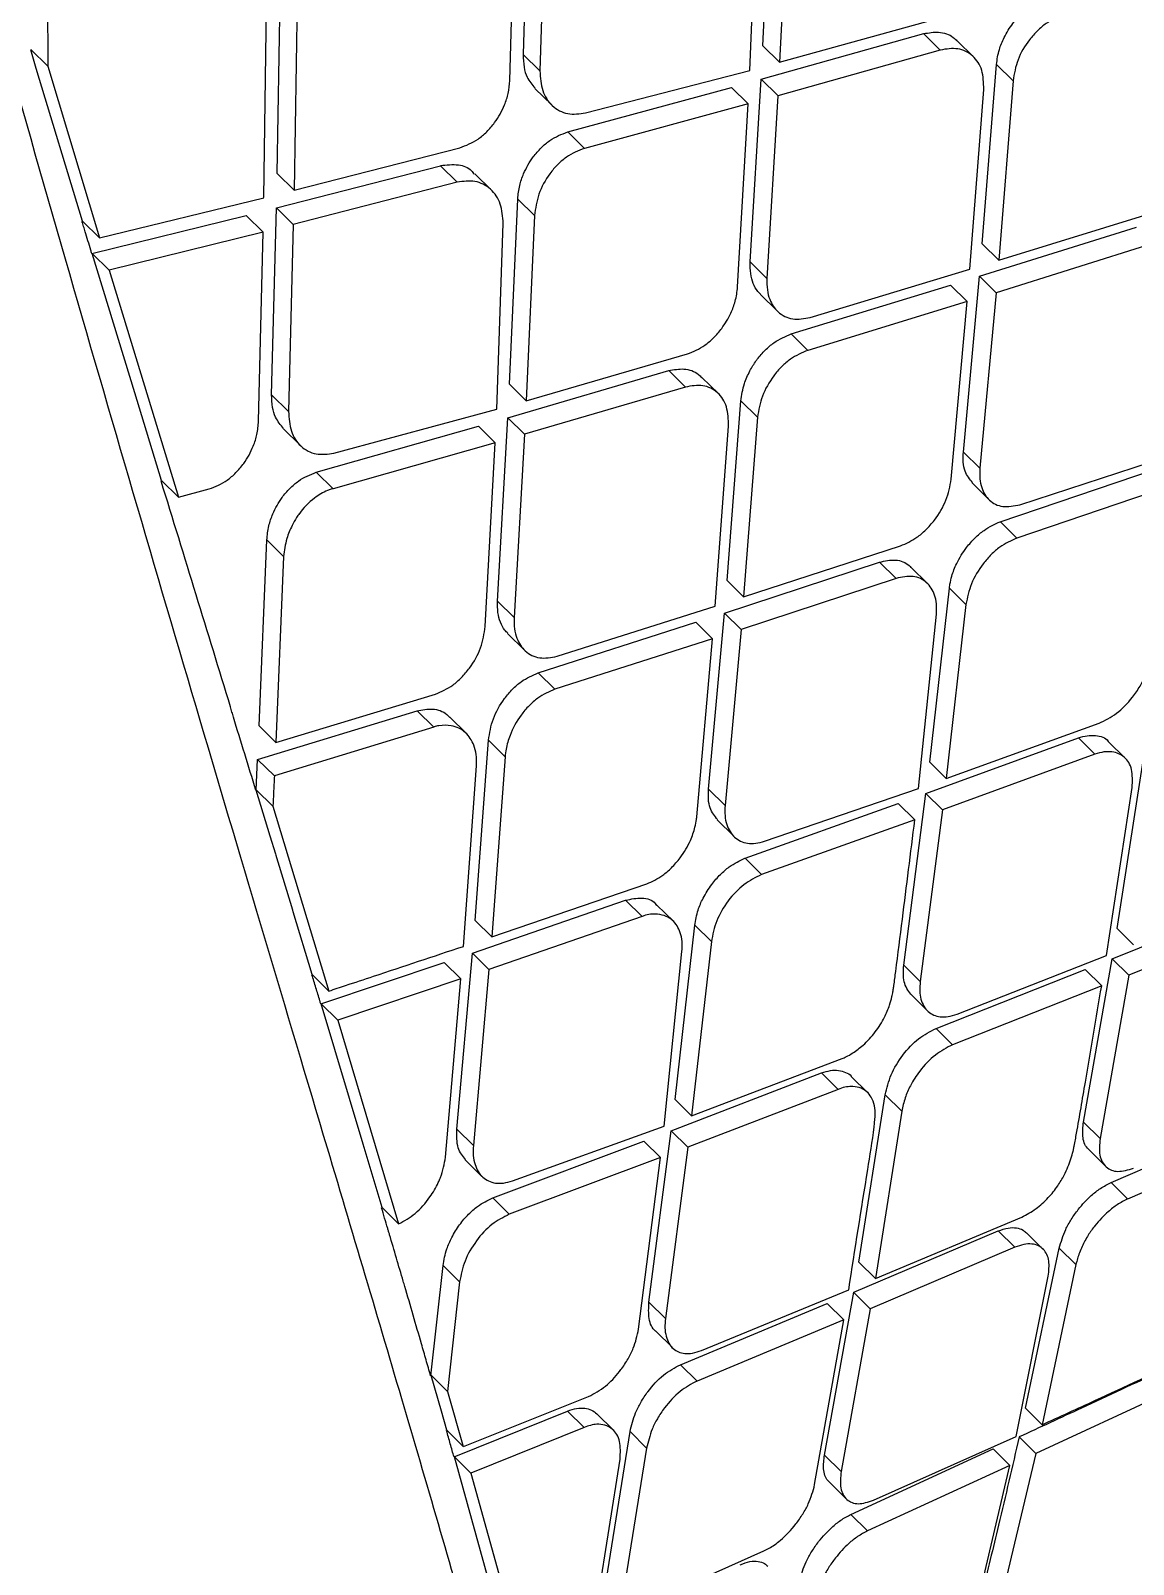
# Model space of a CAD drawing. Extents: x 525 to 613, y 487 to 635.
# Drawn here: x 533.946 to 534.886, y 577.052 to 578.359 of the extents above; entities that cross this region are included whole.
import ezdxf

# ---------------------------------------------------------------- set-up
doc = ezdxf.new("R2010")
doc.units = 0
doc.header["$MEASUREMENT"] = 0
doc.layers.add('1', color=4, linetype='Continuous')
doc.layers.add('STD TEST', color=3, linetype='Continuous')

# ---------------------------------------------------------------- blocks, each defined once
blk = doc.blocks.new('2023 VANGUARD')
at = {"layer": '1', "color": 3, "linetype": 'Continuous', "lineweight": 25}
for p, q in [((-34.3897, -14.3454), (-34.382, -14.1881)), ((-34.5891, -14.1942), (-34.5939, -14.3527)), ((-34.6053, -14.375), (-34.6007, -14.2147)), ((-34.5748, -14.2084), (-34.5796, -14.3668)), ((-34.4007, -14.3664), (-34.3947, -14.2087)), ((-34.3678, -14.2022), (-34.3755, -14.3594)), ((-34.8035, -14.4541), (-34.8008, -14.2919)), ((-34.7864, -14.3062), (-34.7891, -14.4683)), ((-34.9991, -14.3066), (-34.9989, -14.3628)), ((-34.8148, -14.4747), (-34.8125, -14.3123)), ((-34.3755, -14.3594), (-34.2368, -14.3209)), ((-34.3912, -14.3738), (-34.2527, -14.335)), ((-34.2528, -14.335), (-34.2386, -14.349)), ((-34.2102, -14.3549), (-34.2242, -14.341)), ((-34.9989, -14.3628), (-35.0134, -14.3485)), ((-35.0086, -14.3647), (-35.0134, -14.3488)), ((-34.5796, -14.3668), (-34.5939, -14.3527)), ((-34.3755, -14.3594), (-34.3897, -14.3454)), ((-34.2386, -14.349), (-34.377, -14.3879)), ((-34.9693, -14.4947), (-35.0086, -14.3648)), ((-34.9989, -14.3628), (-34.9548, -14.509)), ((-34.5407, -14.4026), (-34.4007, -14.3664)), ((-34.2028, -14.5141), (-34.1907, -14.3612)), ((-34.1766, -14.3752), (-34.1907, -14.3613)), ((-34.5839, -14.3816), (-34.5696, -14.3957)), ((-34.5558, -14.4187), (-34.4164, -14.3808)), ((-34.4022, -14.3948), (-34.4164, -14.3808)), ((-34.4004, -14.5295), (-34.3912, -14.3738)), ((-34.377, -14.3878), (-34.3912, -14.3738)), ((-34.2133, -14.5356), (-34.2015, -14.3825)), ((-34.1766, -14.3752), (-34.1887, -14.528)), ((-34.4022, -14.3948), (-34.5416, -14.4328)), ((-34.4112, -14.5508), (-34.4022, -14.3948)), ((-34.377, -14.3879), (-34.3863, -14.5435)), ((-34.5416, -14.4328), (-34.5558, -14.4187)), ((-34.7891, -14.4683), (-34.6479, -14.4322)), ((-34.8041, -14.4834), (-34.6644, -14.4475)), ((-34.6501, -14.4616), (-34.6644, -14.4475)), ((-34.7891, -14.4683), (-34.8035, -14.4541)), ((-34.6501, -14.4616), (-34.7897, -14.4976)), ((-34.6208, -14.4684), (-34.635, -14.4544)), ((-34.9548, -14.509), (-34.8148, -14.4748)), ((-34.6056, -14.6337), (-34.5985, -14.4759)), ((-34.5842, -14.49), (-34.5985, -14.4759)), ((-34.8082, -14.6426), (-34.8041, -14.4834)), ((-34.8041, -14.4834), (-34.7897, -14.4976)), ((-34.1887, -14.528), (-34.0534, -14.4861)), ((-34.9693, -14.4947), (-34.9548, -14.509)), ((-34.9612, -14.5224), (-34.8298, -14.4899)), ((-34.8154, -14.5041), (-34.8298, -14.4899)), ((-34.7897, -14.4976), (-34.7938, -14.6568)), ((-34.6164, -14.6549), (-34.6109, -14.4967)), ((-34.5842, -14.49), (-34.5913, -14.6478)), ((-34.2052, -14.5417), (-34.0715, -14.4999)), ((-34.8154, -14.5041), (-34.9465, -14.5366)), ((-34.8193, -14.6651), (-34.8154, -14.5041)), ((-34.1887, -14.528), (-34.2028, -14.5141)), ((-34.0574, -14.5138), (-34.1911, -14.5557)), ((-34.9248, -14.6411), (-34.961, -14.5222)), ((-34.9609, -14.5223), (-34.9465, -14.5366)), ((-34.9465, -14.5366), (-34.8876, -14.73)), ((-34.3863, -14.5435), (-34.4004, -14.5295)), ((-34.3494, -14.5768), (-34.2133, -14.5356)), ((-34.3655, -14.5908), (-34.2298, -14.5493)), ((-34.2156, -14.5633), (-34.2298, -14.5493)), ((-34.2189, -14.6914), (-34.2052, -14.5417)), ((-34.1911, -14.5557), (-34.2052, -14.5417)), ((-34.3918, -14.5571), (-34.3775, -14.5712)), ((-34.2156, -14.5633), (-34.3514, -14.6048)), ((-34.2292, -14.7146), (-34.2156, -14.5633)), ((-34.1911, -14.5557), (-34.2048, -14.7053)), ((-34.3514, -14.6048), (-34.3655, -14.5908)), ((-34.5913, -14.6478), (-34.454, -14.6079)), ((-34.607, -14.6622), (-34.4699, -14.6221)), ((-34.4557, -14.6361), (-34.4699, -14.6221)), ((-34.4276, -14.6417), (-34.4416, -14.6278)), ((-34.9019, -14.7158), (-34.9248, -14.6411)), ((-34.7938, -14.6568), (-34.8082, -14.6426)), ((-34.5913, -14.6478), (-34.6056, -14.6337)), ((-34.4557, -14.6361), (-34.5928, -14.6763)), ((-34.7551, -14.6924), (-34.6164, -14.6549)), ((-34.4202, -14.801), (-34.4084, -14.6478)), ((-34.3943, -14.6617), (-34.4084, -14.6478)), ((-34.7981, -14.6716), (-34.7838, -14.6857)), ((-34.7701, -14.7086), (-34.632, -14.6694)), ((-34.6178, -14.6835), (-34.632, -14.6694)), ((-34.6157, -14.8184), (-34.607, -14.6622)), ((-34.5928, -14.6763), (-34.607, -14.6623)), ((-34.4304, -14.8228), (-34.4189, -14.6693)), ((-34.3943, -14.6617), (-34.4061, -14.8149)), ((-34.6178, -14.6835), (-34.7558, -14.7227)), ((-34.6262, -14.84), (-34.6178, -14.6835)), ((-34.5928, -14.6763), (-34.6015, -14.8324)), ((-34.2048, -14.7053), (-34.2189, -14.6914)), ((-34.1707, -14.7363), (-34.0379, -14.693)), ((-34.7701, -14.7086), (-34.7558, -14.7227)), ((-34.1875, -14.7508), (-34.0552, -14.7059)), ((-34.8876, -14.73), (-34.9019, -14.7158)), ((-34.8876, -14.73), (-34.8613, -14.7229)), ((-34.2115, -14.7178), (-34.1973, -14.7318)), ((-34.0411, -14.7198), (-34.1734, -14.7647)), ((-34.1734, -14.7647), (-34.1874, -14.7508)), ((-34.8188, -14.9247), (-34.8122, -14.7663)), ((-34.798, -14.7804), (-34.8122, -14.7663)), ((-34.4061, -14.8149), (-34.2724, -14.7714)), ((-34.798, -14.7804), (-34.8045, -14.9388)), ((-34.4225, -14.8286), (-34.2904, -14.7852)), ((-34.2763, -14.7991), (-34.2904, -14.7852)), ((-34.4061, -14.8149), (-34.4202, -14.801)), ((-34.2763, -14.7991), (-34.4083, -14.8426)), ((-34.2494, -14.8035), (-34.2634, -14.7897)), ((-34.2475, -14.9556), (-34.2308, -14.8074)), ((-34.2167, -14.8213), (-34.2307, -14.8074)), ((-34.6015, -14.8324), (-34.6157, -14.8184)), ((-34.565, -14.8654), (-34.4304, -14.8228)), ((-34.436, -14.9785), (-34.4225, -14.8286)), ((-34.4225, -14.8286), (-34.4083, -14.8426)), ((-34.2167, -14.8213), (-34.2335, -14.9695)), ((-34.581, -14.8795), (-34.4468, -14.8365)), ((-34.4327, -14.8505), (-34.4468, -14.8365)), ((-34.2571, -14.978), (-34.2419, -14.8295)), ((-34.6071, -14.846), (-34.5928, -14.8601)), ((-34.4327, -14.8505), (-34.5669, -14.8935)), ((-34.446, -15.0021), (-34.4327, -14.8505)), ((-34.4083, -14.8426), (-34.4219, -14.9924)), ((-34.581, -14.8795), (-34.5669, -14.8935)), ((-34.8045, -14.9388), (-34.6685, -14.8976)), ((-34.8201, -14.9533), (-34.6843, -14.9118)), ((-34.6701, -14.9258), (-34.6843, -14.9118)), ((-34.6423, -14.9312), (-34.6564, -14.9173)), ((-34.8045, -14.9388), (-34.8188, -14.9247)), ((-34.6701, -14.9258), (-34.8058, -14.9674)), ((-34.2335, -14.9695), (-34.1033, -14.9225)), ((-34.6349, -15.0905), (-34.6234, -14.937)), ((-34.6092, -14.951), (-34.6234, -14.937)), ((-34.2508, -14.9823), (-34.1209, -14.935)), ((-34.1209, -14.935), (-34.1069, -14.9489)), ((-34.0812, -14.9521), (-34.0952, -14.9383)), ((-34.8214, -14.9795), (-34.8201, -14.9533)), ((-34.8201, -14.9533), (-34.8058, -14.9674)), ((-34.6448, -15.1126), (-34.6337, -14.9587)), ((-34.6092, -14.951), (-34.6207, -15.1044)), ((-34.2475, -14.9556), (-34.2335, -14.9695)), ((-34.1069, -14.9489), (-34.2367, -14.9963)), ((-34.0879, -15.0974), (-34.0658, -14.9545)), ((-34.8071, -14.9932), (-34.8213, -14.9792)), ((-34.8093, -15.0186), (-34.8212, -14.9794)), ((-34.4219, -14.9924), (-34.436, -14.9785)), ((-34.3882, -15.023), (-34.2571, -14.978)), ((-34.2697, -15.1285), (-34.2508, -14.9823)), ((-34.2367, -14.9963), (-34.2508, -14.9824)), ((-34.0969, -15.1204), (-34.0751, -14.9771)), ((-34.8071, -14.9932), (-34.7593, -15.1506)), ((-34.4049, -15.0375), (-34.2744, -14.9909)), ((-34.2603, -15.0048), (-34.2744, -14.9909)), ((-34.2367, -14.9963), (-34.2556, -15.1424)), ((-34.4286, -15.0048), (-34.4144, -15.0188)), ((-34.2603, -15.0048), (-34.3909, -15.0514)), ((-34.8046, -15.0341), (-34.8093, -15.0186)), ((-34.7901, -15.0817), (-34.8045, -15.0343)), ((-34.3909, -15.0514), (-34.4049, -15.0375)), ((-34.6207, -15.1044), (-34.4886, -15.0593)), ((-34.6371, -15.1182), (-34.5066, -15.0732)), ((-34.4925, -15.0872), (-34.5066, -15.0732)), ((-34.0922, -15.1231), (-33.9669, -15.0729)), ((-34.7897, -15.0831), (-34.7901, -15.0817)), ((-34.7735, -15.1365), (-34.7897, -15.0831)), ((-34.4925, -15.0872), (-34.623, -15.1322)), ((-34.4659, -15.0912), (-34.4799, -15.0774)), ((-33.9528, -15.0869), (-34.0781, -15.137)), ((-34.6207, -15.1044), (-34.6349, -15.0905)), ((-34.4645, -15.2429), (-34.4477, -15.0946)), ((-34.4336, -15.1085), (-34.4477, -15.0946)), ((-34.0739, -15.1113), (-34.0879, -15.0974)), ((-34.4336, -15.1085), (-34.4504, -15.2568)), ((-34.7662, -15.1616), (-34.6611, -15.1263)), ((-34.647, -15.1403), (-34.6611, -15.1263)), ((-34.6504, -15.2682), (-34.6371, -15.1182)), ((-34.6371, -15.1182), (-34.623, -15.1322)), ((-34.4737, -15.2656), (-34.4586, -15.117)), ((-34.2556, -15.1424), (-34.2697, -15.1285)), ((-34.2243, -15.1702), (-34.0969, -15.1204)), ((-34.1166, -15.2622), (-34.0922, -15.1231)), ((-34.0781, -15.137), (-34.0922, -15.1231)), ((-34.7593, -15.1506), (-34.7735, -15.1366)), ((-34.647, -15.1403), (-34.7518, -15.1755)), ((-34.6601, -15.2921), (-34.647, -15.1403)), ((-34.623, -15.1322), (-34.6363, -15.2822)), ((-34.2422, -15.1824), (-34.1152, -15.1323)), ((-34.1011, -15.1462), (-34.1152, -15.1323)), ((-34.0781, -15.137), (-34.1025, -15.2762)), ((-34.2637, -15.1534), (-34.2496, -15.1674)), ((-34.1011, -15.1462), (-34.2281, -15.1963)), ((-34.7302, -15.281), (-34.766, -15.1614)), ((-34.7518, -15.1755), (-34.766, -15.1615)), ((-34.7518, -15.1755), (-34.7, -15.349)), ((-34.2422, -15.1824), (-34.2281, -15.1963)), ((-34.4677, -15.2696), (-34.3397, -15.2204)), ((-34.4504, -15.2568), (-34.3221, -15.208)), ((-34.3256, -15.2344), (-34.3397, -15.2204)), ((-34.3004, -15.2372), (-34.3144, -15.2233)), ((-34.4504, -15.2568), (-34.4645, -15.2429)), ((-34.3256, -15.2344), (-34.4536, -15.2836)), ((-34.308, -15.3816), (-34.2855, -15.239)), ((-34.2714, -15.2529), (-34.2855, -15.239)), ((-34.2714, -15.2529), (-34.2939, -15.3955)), ((-34.6363, -15.2822), (-34.6505, -15.2682)), ((-34.6031, -15.3123), (-34.4737, -15.2656)), ((-34.4868, -15.4156), (-34.4677, -15.2696)), ((-34.4536, -15.2836), (-34.4677, -15.2696)), ((-34.1025, -15.2762), (-34.1166, -15.2622)), ((-34.0931, -15.3138), (-33.9695, -15.2603)), ((-34.7141, -15.335), (-34.7302, -15.281)), ((-34.6198, -15.3268), (-34.4911, -15.2785)), ((-34.4769, -15.2924), (-34.491, -15.2785)), ((-34.4536, -15.2836), (-34.4727, -15.4295)), ((-34.1121, -15.2857), (-34.0978, -15.2998)), ((-33.9553, -15.2743), (-34.079, -15.3278)), ((-34.6432, -15.2944), (-34.629, -15.3085)), ((-34.4769, -15.2924), (-34.6057, -15.3408)), ((-34.4956, -15.4387), (-34.4769, -15.2924)), ((-34.079, -15.3277), (-34.0931, -15.3138)), ((-34.7141, -15.335), (-34.7, -15.349)), ((-34.6057, -15.3408), (-34.6198, -15.3268)), ((-34.2939, -15.3955), (-34.1692, -15.3431)), ((-34.3123, -15.4072), (-34.1892, -15.355)), ((-34.175, -15.3689), (-34.1892, -15.355)), ((-34.1511, -15.3704), (-34.1651, -15.3566)), ((-34.175, -15.3689), (-34.2982, -15.4212)), ((-34.1659, -15.506), (-34.1372, -15.3696)), ((-34.1231, -15.3836), (-34.1372, -15.3696)), ((-34.6725, -15.4783), (-34.6621, -15.3844)), ((-34.648, -15.3984), (-34.6621, -15.3844)), ((-34.2939, -15.3955), (-34.308, -15.3816)), ((-34.1231, -15.3836), (-34.1517, -15.52)), ((-34.648, -15.3984), (-34.6583, -15.4918)), ((-34.1738, -15.5302), (-34.1466, -15.3934)), ((-34.4727, -15.4295), (-34.4868, -15.4156)), ((-34.4419, -15.4568), (-34.3166, -15.405)), ((-34.3372, -15.5459), (-34.3123, -15.4072)), ((-34.3123, -15.4073), (-34.2982, -15.4212)), ((-34.4599, -15.4689), (-34.335, -15.4168)), ((-34.3208, -15.4307), (-34.3349, -15.4168)), ((-34.2982, -15.4212), (-34.3231, -15.5599)), ((-34.481, -15.4404), (-34.4668, -15.4544)), ((-34.3208, -15.4307), (-34.4458, -15.4828)), ((-34.3456, -15.5711), (-34.3208, -15.4307)), ((-34.4458, -15.4828), (-34.4599, -15.4689)), ((-34.6583, -15.4918), (-34.6724, -15.4779)), ((-34.6636, -15.5086), (-34.6723, -15.4782)), ((-34.6583, -15.4918), (-34.6449, -15.5387)), ((-34.0363, -15.4884), (-34.1572, -15.5446)), ((-34.6448, -15.5387), (-34.5382, -15.496)), ((-34.1517, -15.52), (-34.1659, -15.506)), ((-34.659, -15.5248), (-34.6636, -15.5086)), ((-34.6527, -15.5475), (-34.556, -15.5084)), ((-34.556, -15.5084), (-34.5419, -15.5223)), ((-34.517, -15.5247), (-34.5311, -15.5108)), ((-34.659, -15.5248), (-34.6449, -15.5387)), ((-34.5419, -15.5223), (-34.6384, -15.5614)), ((-34.5256, -15.6681), (-34.5028, -15.5259)), ((-34.4887, -15.5399), (-34.5028, -15.5259)), ((-34.2955, -15.5844), (-34.1738, -15.5302)), ((-34.1572, -15.5446), (-34.1714, -15.5305)), ((-34.4887, -15.5399), (-34.5115, -15.6821)), ((-34.3231, -15.5599), (-34.3372, -15.5459)), ((-34.3147, -15.5965), (-34.1934, -15.5407)), ((-34.1792, -15.5547), (-34.1934, -15.5407)), ((-34.1572, -15.5446), (-34.189, -15.678)), ((-34.6089, -15.7047), (-34.6525, -15.5474)), ((-34.6384, -15.5614), (-34.6525, -15.5475)), ((-34.5338, -15.692), (-34.5113, -15.5494)), ((-34.1792, -15.5547), (-34.3005, -15.6105)), ((-34.2106, -15.6885), (-34.1792, -15.5547)), ((-34.6384, -15.5614), (-34.5948, -15.7187)), ((-34.333, -15.569), (-34.3187, -15.5832)), ((-34.3005, -15.6105), (-34.3147, -15.5965)), ((-34.5115, -15.6821), (-34.3889, -15.6276))]:
    blk.add_line(p, q, dxfattribs=at)
for points, knots in [([(-26.2566, -9.0066), (-26.2864, -9.0326), (-26.3462, -9.0848), (-26.4359, -9.1634), (-26.5259, -9.2425), (-26.6162, -9.322), (-26.7068, -9.4021), (-26.7976, -9.4826), (-26.9625, -9.6292), (-27.2007, -9.8424), (-27.5634, -10.1702), (-27.9771, -10.5489), (-28.6449, -11.1694), (-29.5104, -11.9931), (-30.387, -12.8555), (-31.0802, -13.5544), (-31.5958, -14.0829), (-32.1064, -14.615), (-32.5004, -15.0325), (-32.7801, -15.3322), (-32.9483, -15.5135), (-33.1156, -15.6948), (-33.282, -15.8763), (-33.4475, -16.0578), (-33.6121, -16.2395), (-33.7759, -16.4212), (-33.9388, -16.6031), (-34.1008, -16.785), (-34.2619, -16.967), (-34.4222, -17.1491), (-34.5284, -17.2708), (-34.5815, -17.3315)], [0, 0, 0, 0, 0.010126, 0.020295, 0.030505, 0.040758, 0.051054, 0.061392, 0.071773, 0.107388, 0.142994, 0.196448, 0.250296, 0.375054, 0.500194, 0.562652, 0.625129, 0.687783, 0.750122, 0.771141, 0.792123, 0.813067, 0.833974, 0.854846, 0.875682, 0.896484, 0.917252, 0.937986, 0.958689, 0.97936, 1, 1, 1, 1]), ([(-34.2953, -16.3564), (-34.1482, -16.2012), (-33.8522, -15.8888), (-33.42, -15.4314), (-33.0101, -14.9978), (-32.6366, -14.6027), (-32.2647, -14.2094), (-31.8859, -13.8093), (-31.4915, -13.3934), (-31.1636, -13.0484), (-30.8998, -12.7711), (-30.6977, -12.5589), (-30.4946, -12.3458), (-30.2801, -12.1209), (-30.0435, -11.873), (-29.7782, -11.5954), (-29.4728, -11.2761), (-29.1252, -10.9132), (-28.7335, -10.5043), (-28.3069, -10.0592), (-27.8593, -9.5924), (-27.5544, -9.2736), (-27.4031, -9.1154)], [0, 0, 0, 0, 0.064164, 0.129134, 0.188798, 0.243179, 0.292266, 0.351199, 0.408496, 0.464259, 0.494029, 0.523343, 0.552199, 0.582361, 0.616634, 0.655054, 0.697624, 0.749251, 0.805912, 0.867594, 0.93432, 1, 1, 1, 1]), ([(-30.8971, -12.6971), (-31.3091, -13.1322), (-31.9424, -13.8012), (-33.0721, -15.0172), (-33.7928, -15.7949), (-34.2948, -16.3366)], [0, 0, 0, 0, 0.360925, 0.55487, 1, 1, 1, 1]), ([(-34.7055, -16.5768), (-34.7067, -16.5724), (-34.7136, -16.5478), (-34.7272, -16.499), (-34.7494, -16.4356), (-34.7741, -16.3698), (-34.7983, -16.3026), (-34.8285, -16.2211), (-34.8681, -16.1232), (-34.9195, -16.0075), (-34.9784, -15.8681), (-35.0436, -15.7193), (-35.1175, -15.554), (-35.1994, -15.3728), (-35.2891, -15.1764), (-35.3828, -14.9717), (-35.4776, -14.7616), (-35.5752, -14.5428), (-35.6643, -14.3414), (-35.7416, -14.1642), (-35.8089, -14.0078), (-35.8797, -13.841), (-35.9497, -13.675), (-36.0108, -13.5285), (-36.0456, -13.4413), (-36.0606, -13.4036)], [0, 0, 0, 0, 0.009738, 0.054602, 0.100033, 0.132056, 0.170263, 0.205637, 0.248795, 0.300159, 0.346151, 0.397485, 0.446642, 0.498592, 0.555879, 0.611205, 0.664279, 0.721091, 0.779345, 0.816197, 0.852883, 0.894557, 0.93795, 0.973138, 1, 1, 1, 1]), ([(-36.0469, -13.3967), (-35.9903, -13.5351), (-35.877, -13.8122), (-35.7036, -14.2184), (-35.5285, -14.6144), (-35.3563, -14.9974), (-35.2098, -15.3151), (-35.0941, -15.5721), (-35.004, -15.7723), (-34.9265, -15.9585), (-34.8501, -16.1359), (-34.7903, -16.3078), (-34.7382, -16.4576), (-34.7163, -16.5368), (-34.7053, -16.5765)], [0, 0, 0, 0, 0.099304, 0.198802, 0.298385, 0.398317, 0.498406, 0.560917, 0.623789, 0.687365, 0.750255, 0.83339, 0.916532, 1, 1, 1, 1]), ([(-34.8375, -16.7507), (-34.846, -16.7241), (-34.8632, -16.6709), (-34.8984, -16.5706), (-34.947, -16.4518), (-35.0111, -16.3094), (-35.0933, -16.1421), (-35.1945, -15.9519), (-35.3102, -15.7414), (-35.4515, -15.4908), (-35.6176, -15.1991), (-35.8053, -14.8674), (-35.9961, -14.5247), (-36.1873, -14.1729), (-36.3771, -13.8145), (-36.5004, -13.5706), (-36.5621, -13.4488)], [0, 0, 0, 0, 0.062319, 0.124752, 0.187451, 0.250906, 0.314486, 0.37751, 0.44061, 0.503895, 0.587131, 0.669779, 0.75236, 0.835034, 0.917583, 1, 1, 1, 1]), ([(-34.8997, -16.8066), (-34.91, -16.7817), (-34.9308, -16.7319), (-34.9737, -16.6377), (-35.027, -16.524), (-35.0943, -16.3865), (-35.1762, -16.2228), (-35.2757, -16.0342), (-35.3878, -15.8229), (-35.5239, -15.5685), (-35.6831, -15.2695), (-35.8626, -14.9278), (-36.045, -14.5738), (-36.2284, -14.2102), (-36.4113, -13.84), (-36.5319, -13.5889), (-36.5921, -13.4634)], [0, 0, 0, 0, 0.06234, 0.124818, 0.187363, 0.250453, 0.313852, 0.376637, 0.439459, 0.502671, 0.586016, 0.668823, 0.751617, 0.834542, 0.917364, 1, 1, 1, 1]), ([(-34.4795, -16.3475), (-34.4862, -16.3085), (-34.4996, -16.2302), (-34.5344, -16.0808), (-34.5788, -15.9112), (-34.6322, -15.7208), (-34.6927, -15.5128), (-34.7711, -15.2489), (-34.8688, -14.9224), (-34.9839, -14.5286), (-35.1017, -14.1137), (-35.1772, -13.8234), (-35.215, -13.6781)], [0, 0, 0, 0, 0.080977, 0.162706, 0.245456, 0.32577, 0.407713, 0.491267, 0.616464, 0.743326, 0.871464, 1, 1, 1, 1]), ([(-34.1907, -14.3612), (-34.1901, -14.357), (-34.189, -14.3494), (-34.1841, -14.3374), (-34.1777, -14.327), (-34.17, -14.3184), (-34.1602, -14.3101), (-34.1524, -14.3069), (-34.1473, -14.3048)], [0, 0, 0, 0, 0.177496, 0.320282, 0.500926, 0.633442, 0.760916, 1, 1, 1, 1]), ([(-34.1331, -14.3188), (-34.1383, -14.3209), (-34.1462, -14.3241), (-34.156, -14.3324), (-34.1648, -14.3423), (-34.1735, -14.3572), (-34.1756, -14.3692), (-34.1766, -14.3752)], [0, 0, 0, 0, 0.240696, 0.368346, 0.500613, 0.7499, 1, 1, 1, 1]), ([(-34.2528, -14.335), (-34.2484, -14.3343), (-34.2392, -14.3327), (-34.2295, -14.336), (-34.2254, -14.3401), (-34.2244, -14.3412)], [0, 0, 0, 0, 0.395622, 0.847849, 1, 1, 1, 1]), ([(-34.5939, -14.3527), (-34.5938, -14.3564), (-34.5936, -14.3633), (-34.5905, -14.3735), (-34.5863, -14.3785), (-34.5838, -14.3815)], [0, 0, 0, 0, 0.324364, 0.603896, 1, 1, 1, 1]), ([(-34.2015, -14.3825), (-34.2017, -14.3768), (-34.202, -14.3655), (-34.2089, -14.3551), (-34.2166, -14.3499), (-34.2256, -14.3469), (-34.2335, -14.3481), (-34.2386, -14.349)], [0, 0, 0, 0, 0.249656, 0.499345, 0.62958, 0.756549, 1, 1, 1, 1]), ([(-34.5796, -14.3668), (-34.5792, -14.3726), (-34.5785, -14.3843), (-34.5711, -14.3952), (-34.5631, -14.4009), (-34.5539, -14.4043), (-34.5459, -14.4033), (-34.5407, -14.4026)], [0, 0, 0, 0, 0.249598, 0.499426, 0.630829, 0.758126, 1, 1, 1, 1]), ([(-34.6479, -14.4322), (-34.6426, -14.4302), (-34.6345, -14.4271), (-34.6247, -14.4187), (-34.6165, -14.4092), (-34.6102, -14.3979), (-34.6062, -14.3855), (-34.6056, -14.3786), (-34.6052, -14.375)], [0, 0, 0, 0, 0.241793, 0.368911, 0.499839, 0.717161, 0.850479, 1, 1, 1, 1]), ([(-34.5985, -14.4759), (-34.5981, -14.472), (-34.5974, -14.4649), (-34.5931, -14.4525), (-34.5869, -14.4414), (-34.5788, -14.4322), (-34.5691, -14.4238), (-34.5611, -14.4207), (-34.5558, -14.4187)], [0, 0, 0, 0, 0.157993, 0.294592, 0.502882, 0.632667, 0.758855, 1, 1, 1, 1]), ([(-34.5416, -14.4328), (-34.5469, -14.4348), (-34.5549, -14.438), (-34.5647, -14.4464), (-34.5733, -14.4565), (-34.5817, -14.4716), (-34.5834, -14.4838), (-34.5842, -14.49)], [0, 0, 0, 0, 0.243078, 0.370062, 0.500522, 0.749804, 1, 1, 1, 1]), ([(-34.6644, -14.4474), (-34.6592, -14.4468), (-34.6495, -14.4456), (-34.6395, -14.4494), (-34.6363, -14.4538), (-34.6355, -14.4548)], [0, 0, 0, 0, 0.474392, 0.877529, 1, 1, 1, 1]), ([(-34.6109, -14.4967), (-34.6113, -14.491), (-34.6121, -14.4794), (-34.6196, -14.4686), (-34.6277, -14.4631), (-34.637, -14.4597), (-34.6449, -14.4609), (-34.6501, -14.4616)], [0, 0, 0, 0, 0.249589, 0.499424, 0.631704, 0.7593, 1, 1, 1, 1]), ([(-34.967, -14.5037), (-34.9674, -14.5022), (-34.9683, -14.4993), (-34.9692, -14.4964), (-34.9697, -14.4949)], [0, 0, 0, 0, 0.499997, 1, 1, 1, 1]), ([(-34.9622, -14.5195), (-34.963, -14.5169), (-34.9646, -14.5116), (-34.9662, -14.5063), (-34.967, -14.5037)], [0, 0, 0, 0, 0.499995, 1, 1, 1, 1]), ([(-34.9613, -14.5224), (-34.9615, -14.5219), (-34.9618, -14.521), (-34.962, -14.52), (-34.9622, -14.5195)], [0, 0, 0, 0, 0.499999, 1, 1, 1, 1]), ([(-34.3916, -14.5569), (-34.3924, -14.5562), (-34.3951, -14.5538), (-34.3981, -14.5479), (-34.4005, -14.5395), (-34.4005, -14.5329), (-34.4004, -14.5295)], [0, 0, 0, 0, 0.128741, 0.406454, 0.696835, 1, 1, 1, 1]), ([(-34.454, -14.6079), (-34.4489, -14.6058), (-34.4411, -14.6026), (-34.4314, -14.5941), (-34.4236, -14.5852), (-34.4173, -14.5744), (-34.4126, -14.5623), (-34.4117, -14.5549), (-34.4112, -14.5508)], [0, 0, 0, 0, 0.237467, 0.365724, 0.49983, 0.691263, 0.831063, 1, 1, 1, 1]), ([(-34.3863, -14.5435), (-34.3863, -14.5469), (-34.3863, -14.5532), (-34.3836, -14.5634), (-34.3784, -14.5712), (-34.3712, -14.5761), (-34.3623, -14.5791), (-34.3545, -14.5777), (-34.3494, -14.5768)], [0, 0, 0, 0, 0.144943, 0.276738, 0.50013, 0.627808, 0.753783, 1, 1, 1, 1]), ([(-34.4084, -14.6478), (-34.4077, -14.6429), (-34.4064, -14.6344), (-34.4012, -14.6227), (-34.3971, -14.6159), (-34.3927, -14.61), (-34.3879, -14.6045), (-34.3782, -14.5961), (-34.3705, -14.5929), (-34.3655, -14.5908)], [0, 0, 0, 0, 0.2034016, 0.3552071, 0.4855546, 0.5030345, 0.6363921, 0.7637919, 1, 1, 1, 1]), ([(-34.3514, -14.6048), (-34.3564, -14.6069), (-34.3642, -14.6102), (-34.3739, -14.6186), (-34.3826, -14.6287), (-34.3912, -14.6437), (-34.3933, -14.6557), (-34.3943, -14.6617)], [0, 0, 0, 0, 0.238721, 0.36685, 0.500578, 0.749925, 1, 1, 1, 1]), ([(-34.4699, -14.6221), (-34.4655, -14.6213), (-34.4562, -14.6196), (-34.4466, -14.623), (-34.4427, -14.6271), (-34.4418, -14.628)], [0, 0, 0, 0, 0.408651, 0.865175, 1, 1, 1, 1]), ([(-34.798, -14.6714), (-34.8005, -14.6684), (-34.8047, -14.6634), (-34.8078, -14.6531), (-34.808, -14.6463), (-34.8082, -14.6426)], [0, 0, 0, 0, 0.4021653, 0.680796, 1, 1, 1, 1]), ([(-34.4189, -14.6693), (-34.4191, -14.6636), (-34.4195, -14.6523), (-34.4263, -14.6419), (-34.4339, -14.6368), (-34.4428, -14.6338), (-34.4506, -14.6352), (-34.4557, -14.6361)], [0, 0, 0, 0, 0.249735, 0.499416, 0.628427, 0.75497, 1, 1, 1, 1]), ([(-34.7938, -14.6568), (-34.7934, -14.6626), (-34.7926, -14.6743), (-34.7853, -14.6852), (-34.7774, -14.6908), (-34.7682, -14.6942), (-34.7603, -14.6931), (-34.7551, -14.6924)], [0, 0, 0, 0, 0.249734, 0.499556, 0.630194, 0.757202, 1, 1, 1, 1]), ([(-34.8613, -14.7229), (-34.8561, -14.7208), (-34.8481, -14.7177), (-34.8384, -14.7091), (-34.8303, -14.6997), (-34.8242, -14.6883), (-34.8202, -14.6759), (-34.8196, -14.6689), (-34.8193, -14.6651)], [0, 0, 0, 0, 0.240882, 0.368218, 0.49972, 0.712565, 0.847046, 1, 1, 1, 1]), ([(-34.2111, -14.7175), (-34.2135, -14.7145), (-34.2175, -14.7099), (-34.2193, -14.7002), (-34.219, -14.6943), (-34.2189, -14.6914)], [0, 0, 0, 0, 0.451288, 0.7229, 1, 1, 1, 1]), ([(-34.8122, -14.7663), (-34.8118, -14.7623), (-34.8111, -14.7549), (-34.8068, -14.7425), (-34.8007, -14.7314), (-34.7928, -14.7223), (-34.7832, -14.7138), (-34.7753, -14.7107), (-34.7701, -14.7086)], [0, 0, 0, 0, 0.1638, 0.302437, 0.503496, 0.633989, 0.760308, 1, 1, 1, 1]), ([(-34.2048, -14.7053), (-34.205, -14.7083), (-34.2052, -14.7142), (-34.2031, -14.724), (-34.1973, -14.7334), (-34.1857, -14.7392), (-34.1758, -14.7373), (-34.1707, -14.7363)], [0, 0, 0, 0, 0.135971, 0.264876, 0.50069, 0.747833, 1, 1, 1, 1]), ([(-34.8432, -14.9086), (-34.8529, -14.8768), (-34.8724, -14.8133), (-34.8923, -14.7484), (-34.9023, -14.716)], [0, 0, 0, 0, 0.499972, 1, 1, 1, 1]), ([(-34.7558, -14.7227), (-34.756, -14.7227), (-34.7566, -14.7228), (-34.7582, -14.7232), (-34.7634, -14.7252), (-34.7732, -14.7311), (-34.7814, -14.7393), (-34.7854, -14.7449), (-34.786, -14.7458), (-34.7879, -14.7488), (-34.7915, -14.7552), (-34.7962, -14.7665), (-34.7973, -14.7753), (-34.798, -14.7804)], [0, 0, 0, 0, 0.008704, 0.023769, 0.073383, 0.250611, 0.499655, 0.504777, 0.513396, 0.541125, 0.638469, 0.79152, 1, 1, 1, 1]), ([(-34.2724, -14.7714), (-34.2677, -14.7693), (-34.2602, -14.766), (-34.2506, -14.7577), (-34.2415, -14.7475), (-34.2326, -14.7324), (-34.2304, -14.7206), (-34.2292, -14.7146)], [0, 0, 0, 0, 0.227634, 0.358664, 0.500727, 0.750212, 1, 1, 1, 1]), ([(-34.2308, -14.8074), (-34.2307, -14.807), (-34.2306, -14.8059), (-34.2301, -14.8025), (-34.2286, -14.7959), (-34.2244, -14.7851), (-34.2174, -14.7738), (-34.2092, -14.7645), (-34.1995, -14.7562), (-34.1922, -14.7529), (-34.1875, -14.7508)], [0, 0, 0, 0, 0.017178, 0.047369, 0.14671, 0.297869, 0.500602, 0.642128, 0.772677, 1, 1, 1, 1]), ([(-34.1734, -14.7647), (-34.1783, -14.7669), (-34.1858, -14.7703), (-34.1954, -14.7787), (-34.2042, -14.7888), (-34.2131, -14.8036), (-34.2155, -14.8154), (-34.2167, -14.8213)], [0, 0, 0, 0, 0.237274, 0.365804, 0.500621, 0.750216, 1, 1, 1, 1]), ([(-34.2904, -14.7852), (-34.2857, -14.7842), (-34.2762, -14.7823), (-34.2673, -14.7856), (-34.2641, -14.7893), (-34.2636, -14.7898)], [0, 0, 0, 0, 0.447343, 0.914356, 1, 1, 1, 1]), ([(-34.2419, -14.8295), (-34.2418, -14.8265), (-34.2416, -14.8207), (-34.2437, -14.811), (-34.2496, -14.8017), (-34.2613, -14.7961), (-34.2713, -14.7981), (-34.2763, -14.7991)], [0, 0, 0, 0, 0.135244, 0.263916, 0.500707, 0.749223, 1, 1, 1, 1]), ([(-34.6069, -14.8458), (-34.6078, -14.845), (-34.6105, -14.8425), (-34.6135, -14.8365), (-34.6158, -14.8282), (-34.6157, -14.8217), (-34.6157, -14.8184)], [0, 0, 0, 0, 0.142034, 0.416995, 0.702933, 1, 1, 1, 1]), ([(-34.6685, -14.8976), (-34.6635, -14.8954), (-34.6558, -14.8921), (-34.6462, -14.8836), (-34.6375, -14.8734), (-34.629, -14.8582), (-34.6271, -14.8461), (-34.6262, -14.84)], [0, 0, 0, 0, 0.236156, 0.365177, 0.500616, 0.749871, 1, 1, 1, 1]), ([(-34.6015, -14.8324), (-34.6016, -14.8357), (-34.6016, -14.842), (-34.5989, -14.8522), (-34.5938, -14.8601), (-34.5866, -14.8649), (-34.5778, -14.8678), (-34.5701, -14.8664), (-34.565, -14.8654)], [0, 0, 0, 0, 0.142257, 0.273157, 0.500157, 0.626922, 0.752581, 1, 1, 1, 1]), ([(-34.1033, -14.9225), (-34.0983, -14.92), (-34.0882, -14.9152), (-34.0762, -14.9027), (-34.0684, -14.8912), (-34.0625, -14.8796), (-34.0608, -14.8714), (-34.0597, -14.8662)], [0, 0, 0, 0, 0.249635, 0.499222, 0.644571, 0.776627, 1, 1, 1, 1]), ([(-34.6234, -14.937), (-34.6225, -14.9309), (-34.6205, -14.9187), (-34.6119, -14.9036), (-34.6032, -14.8934), (-34.5936, -14.8849), (-34.586, -14.8816), (-34.581, -14.8795)], [0, 0, 0, 0, 0.250691, 0.500652, 0.636001, 0.764461, 1, 1, 1, 1]), ([(-34.5669, -14.8935), (-34.5718, -14.8956), (-34.5795, -14.899), (-34.5891, -14.9075), (-34.5978, -14.9177), (-34.6048, -14.9306), (-34.6084, -14.9429), (-34.609, -14.9488), (-34.6093, -14.951)], [0, 0, 0, 0, 0.236513, 0.364992, 0.500041, 0.749166, 0.908756, 1, 1, 1, 1]), ([(-34.8406, -14.9172), (-34.8411, -14.9158), (-34.8419, -14.9129), (-34.8428, -14.9101), (-34.8432, -14.9086)], [0, 0, 0, 0, 0.5, 1, 1, 1, 1]), ([(-34.8216, -14.9796), (-34.8247, -14.9692), (-34.8311, -14.9485), (-34.8375, -14.9277), (-34.8407, -14.9173)], [0, 0, 0, 0, 0.500007, 1, 1, 1, 1]), ([(-34.6843, -14.9118), (-34.6799, -14.911), (-34.6705, -14.9092), (-34.6611, -14.9126), (-34.6573, -14.9166), (-34.6565, -14.9175)], [0, 0, 0, 0, 0.419387, 0.879432, 1, 1, 1, 1]), ([(-34.6337, -14.9587), (-34.6336, -14.9555), (-34.6335, -14.9492), (-34.6362, -14.9391), (-34.6426, -14.9293), (-34.6535, -14.924), (-34.6632, -14.9241), (-34.6687, -14.9251), (-34.67, -14.9258), (-34.6701, -14.9258)], [0, 0, 0, 0, 0.142305, 0.273227, 0.500164, 0.749483, 0.926421, 0.991225, 1, 1, 1, 1]), ([(-34.1209, -14.935), (-34.1184, -14.9342), (-34.1133, -14.9327), (-34.1043, -14.9329), (-34.0974, -14.9344), (-34.0954, -14.9382), (-34.0953, -14.9383)], [0, 0, 0, 0, 0.251126, 0.499069, 0.983395, 1, 1, 1, 1]), ([(-34.0751, -14.9771), (-34.0749, -14.9718), (-34.0744, -14.9612), (-34.0811, -14.9505), (-34.0902, -14.9466), (-34.0992, -14.9466), (-34.1043, -14.9481), (-34.1069, -14.9489)], [0, 0, 0, 0, 0.25263, 0.499394, 0.738901, 0.866864, 1, 1, 1, 1]), ([(-34.8058, -14.9674), (-34.8061, -14.9722), (-34.8065, -14.9808), (-34.8069, -14.9894), (-34.8071, -14.9932)], [0, 0, 0, 0, 0.559998, 1, 1, 1, 1]), ([(-34.4283, -15.0046), (-34.4308, -15.0016), (-34.4346, -14.9968), (-34.4364, -14.9872), (-34.4361, -14.9814), (-34.436, -14.9785)], [0, 0, 0, 0, 0.461245, 0.728685, 1, 1, 1, 1]), ([(-34.4219, -14.9924), (-34.422, -14.9954), (-34.4223, -15.0013), (-34.4202, -15.0111), (-34.4145, -15.0205), (-34.405, -15.0249), (-34.3958, -15.0251), (-34.3908, -15.0237), (-34.3882, -15.023)], [0, 0, 0, 0, 0.134087, 0.262243, 0.500012, 0.745247, 0.871525, 1, 1, 1, 1]), ([(-34.4886, -15.0593), (-34.484, -15.0572), (-34.4767, -15.0539), (-34.4672, -15.0455), (-34.4587, -15.0358), (-34.4516, -15.0238), (-34.4477, -15.0125), (-34.4464, -15.006), (-34.4461, -15.0031), (-34.446, -15.0024), (-34.446, -15.0022), (-34.446, -15.0021), (-34.446, -15.0021), (-34.446, -15.0021)], [0, 0, 0, 0, 0.22443, 0.355991, 0.499956, 0.716941, 0.872822, 0.967245, 0.99134, 0.997599, 0.999282, 0.999911, 1, 1, 1, 1]), ([(-34.2789, -15.1512), (-34.2788, -15.1506), (-34.2785, -15.1489), (-34.2777, -15.1431), (-34.2751, -15.1231), (-34.2691, -15.0761), (-34.2638, -15.033), (-34.2603, -15.0048)], [0, 0, 0, 0, 0.012803, 0.037084, 0.120103, 0.423995, 1, 1, 1, 1]), ([(-34.4477, -15.0946), (-34.447, -15.0903), (-34.4457, -15.0826), (-34.4405, -15.0707), (-34.434, -15.0602), (-34.4262, -15.0513), (-34.4167, -15.043), (-34.4095, -15.0396), (-34.405, -15.0375)], [0, 0, 0, 0, 0.184004, 0.325788, 0.500494, 0.645803, 0.777626, 1, 1, 1, 1]), ([(-34.3909, -15.0514), (-34.396, -15.0539), (-34.4061, -15.0588), (-34.4198, -15.0733), (-34.4301, -15.0908), (-34.4325, -15.1026), (-34.4336, -15.1085)], [0, 0, 0, 0, 0.250063, 0.499974, 0.749964, 1, 1, 1, 1]), ([(-34.5066, -15.0732), (-34.5019, -15.0722), (-34.4925, -15.0703), (-34.4832, -15.0729), (-34.4806, -15.0771), (-34.4803, -15.0777)], [0, 0, 0, 0, 0.457969, 0.928607, 1, 1, 1, 1]), ([(-34.4586, -15.117), (-34.4584, -15.1141), (-34.4582, -15.1083), (-34.4603, -15.0987), (-34.4649, -15.0912), (-34.4722, -15.0865), (-34.4801, -15.0847), (-34.4879, -15.0852), (-34.492, -15.0869), (-34.4925, -15.0871)], [0, 0, 0, 0, 0.133242, 0.261067, 0.499663, 0.625182, 0.774525, 0.975793, 1, 1, 1, 1]), ([(-34.7593, -15.1506), (-34.7546, -15.149), (-34.7419, -15.1448), (-34.7037, -15.1322), (-34.6703, -15.121), (-34.6448, -15.1126)], [0, 0, 0, 0, 0.124188, 0.33225, 1, 1, 1, 1]), ([(-34.2637, -15.1534), (-34.266, -15.1502), (-34.2706, -15.1439), (-34.27, -15.1335), (-34.2697, -15.1285)], [0, 0, 0, 0, 0.5098097, 1, 1, 1, 1]), ([(-34.7671, -15.1589), (-34.7682, -15.1552), (-34.7705, -15.1478), (-34.7727, -15.1404), (-34.7738, -15.1367)], [0, 0, 0, 0, 0.500017, 1, 1, 1, 1]), ([(-34.3221, -15.208), (-34.321, -15.2076), (-34.318, -15.2063), (-34.3121, -15.2029), (-34.3033, -15.1963), (-34.2938, -15.1859), (-34.2862, -15.1739), (-34.2819, -15.1636), (-34.2799, -15.1562), (-34.2792, -15.1526), (-34.2789, -15.1512)], [0, 0, 0, 0, 0.052846, 0.153889, 0.30299, 0.499941, 0.688231, 0.834397, 0.938321, 1, 1, 1, 1]), ([(-34.2556, -15.1424), (-34.2559, -15.1451), (-34.2564, -15.1506), (-34.2549, -15.1601), (-34.2497, -15.169), (-34.2407, -15.1728), (-34.2319, -15.1727), (-34.2269, -15.171), (-34.2243, -15.1702)], [0, 0, 0, 0, 0.127348, 0.253245, 0.499893, 0.735335, 0.864115, 1, 1, 1, 1]), ([(-34.1254, -15.287), (-34.1254, -15.2869), (-34.1252, -15.2865), (-34.125, -15.2851), (-34.124, -15.2801), (-34.1206, -15.261), (-34.1127, -15.2155), (-34.1057, -15.1736), (-34.1011, -15.1462)], [0, 0, 0, 0, 0.003122, 0.009305, 0.030886, 0.110942, 0.418682, 1, 1, 1, 1]), ([(-34.7663, -15.1616), (-34.7665, -15.1612), (-34.7667, -15.1603), (-34.767, -15.1594), (-34.7671, -15.1589)], [0, 0, 0, 0, 0.500002, 1, 1, 1, 1]), ([(-34.2855, -15.239), (-34.2841, -15.2333), (-34.2814, -15.2219), (-34.2709, -15.2047), (-34.2573, -15.1901), (-34.2472, -15.185), (-34.2422, -15.1824)], [0, 0, 0, 0, 0.248434, 0.494733, 0.747484, 1, 1, 1, 1]), ([(-34.2281, -15.1963), (-34.233, -15.1989), (-34.2429, -15.204), (-34.2556, -15.2173), (-34.2639, -15.2302), (-34.269, -15.2421), (-34.2706, -15.2491), (-34.2714, -15.2529)], [0, 0, 0, 0, 0.249641, 0.499157, 0.68661, 0.832999, 1, 1, 1, 1]), ([(-34.3397, -15.2204), (-34.3372, -15.2196), (-34.3321, -15.218), (-34.3251, -15.2179), (-34.3193, -15.2198), (-34.3154, -15.2214), (-34.3144, -15.2233), (-34.3144, -15.2233)], [0, 0, 0, 0, 0.256329, 0.507729, 0.754315, 0.996208, 1, 1, 1, 1]), ([(-34.2945, -15.262), (-34.2943, -15.2602), (-34.2939, -15.2553), (-34.2943, -15.2481), (-34.2969, -15.2411), (-34.3009, -15.2362), (-34.3061, -15.233), (-34.3136, -15.2315), (-34.321, -15.2323), (-34.3252, -15.2342), (-34.3256, -15.2344)], [0, 0, 0, 0, 0.079322, 0.224044, 0.374642, 0.500235, 0.624133, 0.773373, 0.973603, 1, 1, 1, 1]), ([(-34.6429, -15.2942), (-34.6454, -15.2912), (-34.6507, -15.2847), (-34.6505, -15.2739), (-34.6505, -15.2682)], [0, 0, 0, 0, 0.470975, 1, 1, 1, 1]), ([(-34.3166, -15.405), (-34.3112, -15.3708), (-34.304, -15.3246), (-34.2962, -15.2774), (-34.2946, -15.2635), (-34.2945, -15.262)], [0, 0, 0, 0, 0.718028, 0.970359, 1, 1, 1, 1]), ([(-34.1119, -15.2856), (-34.1124, -15.2852), (-34.1154, -15.2827), (-34.1179, -15.2752), (-34.117, -15.2664), (-34.1166, -15.2622)], [0, 0, 0, 0, 0.089536, 0.576232, 1, 1, 1, 1]), ([(-34.6363, -15.2822), (-34.6365, -15.2851), (-34.6367, -15.2909), (-34.6347, -15.3007), (-34.629, -15.3101), (-34.6197, -15.3144), (-34.6106, -15.3145), (-34.6056, -15.3131), (-34.6031, -15.3123)], [0, 0, 0, 0, 0.132746, 0.260436, 0.499953, 0.743728, 0.870386, 1, 1, 1, 1]), ([(-34.1025, -15.2762), (-34.1029, -15.2812), (-34.1036, -15.2888), (-34.1008, -15.2963), (-34.0964, -15.302), (-34.0878, -15.3056), (-34.0787, -15.3029), (-34.0741, -15.3015)], [0, 0, 0, 0, 0.244421, 0.371163, 0.50069, 0.750161, 1, 1, 1, 1]), ([(-34.7, -15.349), (-34.6952, -15.3464), (-34.6855, -15.341), (-34.6738, -15.3277), (-34.6676, -15.317), (-34.6651, -15.3113), (-34.6645, -15.3099), (-34.6644, -15.3095), (-34.6643, -15.3094), (-34.6621, -15.3036), (-34.6611, -15.2979), (-34.6601, -15.2921)], [0, 0, 0, 0, 0.247959, 0.499587, 0.685569, 0.733125, 0.745477, 0.748796, 0.750035, 0.75021, 1, 1, 1, 1]), ([(-34.1692, -15.3431), (-34.1651, -15.341), (-34.1574, -15.337), (-34.1468, -15.3273), (-34.1387, -15.3173), (-34.1319, -15.3061), (-34.1279, -15.2954), (-34.126, -15.2891), (-34.1254, -15.287)], [0, 0, 0, 0, 0.210977, 0.397445, 0.559354, 0.696669, 0.896887, 1, 1, 1, 1]), ([(-34.1372, -15.3696), (-34.1357, -15.3643), (-34.1334, -15.3563), (-34.1271, -15.345), (-34.12, -15.3349), (-34.1114, -15.3257), (-34.1018, -15.3181), (-34.0961, -15.3153), (-34.0931, -15.3138)], [0, 0, 0, 0, 0.237403, 0.364457, 0.496856, 0.705394, 0.841997, 1, 1, 1, 1]), ([(-34.7093, -15.3529), (-34.7101, -15.3499), (-34.7119, -15.3441), (-34.7136, -15.3382), (-34.7145, -15.3352)], [0, 0, 0, 0, 0.500009, 1, 1, 1, 1]), ([(-34.6621, -15.3844), (-34.6613, -15.3797), (-34.6599, -15.3718), (-34.6546, -15.3599), (-34.6484, -15.3497), (-34.6408, -15.3408), (-34.6313, -15.3323), (-34.6242, -15.3289), (-34.6198, -15.3268)], [0, 0, 0, 0, 0.199679, 0.336029, 0.49647, 0.647733, 0.78221, 1, 1, 1, 1]), ([(-34.079, -15.3277), (-34.0819, -15.3292), (-34.0874, -15.332), (-34.0971, -15.3395), (-34.1056, -15.3485), (-34.113, -15.3589), (-34.1182, -15.3684), (-34.1214, -15.3771), (-34.1226, -15.3819), (-34.1231, -15.3836)], [0, 0, 0, 0, 0.153406, 0.288077, 0.500438, 0.626779, 0.76952, 0.921832, 1, 1, 1, 1]), ([(-34.6057, -15.3408), (-34.6107, -15.3433), (-34.6208, -15.3483), (-34.6343, -15.363), (-34.6445, -15.3806), (-34.6468, -15.3924), (-34.648, -15.3984)], [0, 0, 0, 0, 0.249895, 0.500016, 0.750066, 1, 1, 1, 1]), ([(-34.7077, -15.3582), (-34.7079, -15.3573), (-34.7085, -15.3555), (-34.709, -15.3538), (-34.7092, -15.3529)], [0, 0, 0, 0, 0.500002, 1, 1, 1, 1]), ([(-34.6961, -15.3977), (-34.698, -15.3912), (-34.7018, -15.3781), (-34.7057, -15.3648), (-34.7077, -15.3582)], [0, 0, 0, 0, 0.500011, 1, 1, 1, 1]), ([(-34.1892, -15.355), (-34.1863, -15.354), (-34.1808, -15.352), (-34.1737, -15.3521), (-34.1684, -15.3536), (-34.1661, -15.3559), (-34.1652, -15.3567)], [0, 0, 0, 0, 0.291273, 0.567229, 0.827911, 1, 1, 1, 1]), ([(-34.1466, -15.3934), (-34.1461, -15.389), (-34.1452, -15.3796), (-34.1493, -15.3714), (-34.1549, -15.3673), (-34.1606, -15.3658), (-34.1674, -15.3661), (-34.1725, -15.368), (-34.175, -15.3689)], [0, 0, 0, 0, 0.222565, 0.462636, 0.590015, 0.722004, 0.858651, 1, 1, 1, 1]), ([(-34.6948, -15.4022), (-34.695, -15.4015), (-34.6954, -15.4), (-34.6958, -15.3985), (-34.6961, -15.3977)], [0, 0, 0, 0, 0.500001, 1, 1, 1, 1]), ([(-34.6805, -15.4511), (-34.6829, -15.443), (-34.6876, -15.4268), (-34.6923, -15.4104), (-34.6947, -15.4022)], [0, 0, 0, 0, 0.499999, 1, 1, 1, 1]), ([(-34.4809, -15.4403), (-34.481, -15.4403), (-34.4841, -15.4381), (-34.4874, -15.4304), (-34.487, -15.4204), (-34.4868, -15.4156)], [0, 0, 0, 0, 0.0107757, 0.5182883, 1, 1, 1, 1]), ([(-34.4727, -15.4295), (-34.4729, -15.4323), (-34.4734, -15.4377), (-34.472, -15.4472), (-34.467, -15.456), (-34.4582, -15.4596), (-34.4495, -15.4594), (-34.4445, -15.4577), (-34.4419, -15.4568)], [0, 0, 0, 0, 0.126357, 0.251888, 0.49976, 0.733174, 0.862506, 1, 1, 1, 1]), ([(-34.5382, -15.496), (-34.5333, -15.4934), (-34.5241, -15.4886), (-34.515, -15.4789), (-34.5088, -15.4708), (-34.5045, -15.4642), (-34.4986, -15.4525), (-34.4968, -15.4441), (-34.4956, -15.4387)], [0, 0, 0, 0, 0.249691, 0.472366, 0.499673, 0.639048, 0.769034, 1, 1, 1, 1]), ([(-34.6727, -15.4783), (-34.674, -15.4738), (-34.6766, -15.4648), (-34.6792, -15.4556), (-34.6805, -15.4511)], [0, 0, 0, 0, 0.499994, 1, 1, 1, 1]), ([(-34.5028, -15.5259), (-34.5016, -15.5206), (-34.4996, -15.5124), (-34.4937, -15.5007), (-34.4898, -15.4948), (-34.4876, -15.4919), (-34.4876, -15.4919), (-34.4837, -15.4866), (-34.4746, -15.4766), (-34.4648, -15.4715), (-34.4599, -15.4689)], [0, 0, 0, 0, 0.230099, 0.359963, 0.499355, 0.499405, 0.499419, 0.499426, 0.749854, 1, 1, 1, 1]), ([(-34.1517, -15.52), (-34.1366, -15.5131), (-34.0962, -15.4945), (-34.0558, -15.4759), (-34.0305, -15.4642)], [0, 0, 0, 0, 0.372707, 1, 1, 1, 1]), ([(-34.0505, -15.4744), (-34.0731, -15.4849), (-34.1133, -15.5036), (-34.1537, -15.5223), (-34.1714, -15.5305)], [0, 0, 0, 0, 0.56, 1, 1, 1, 1]), ([(-34.4458, -15.4828), (-34.4507, -15.4854), (-34.4604, -15.4906), (-34.472, -15.5032), (-34.4796, -15.5146), (-34.4855, -15.5263), (-34.4874, -15.5346), (-34.4887, -15.5399)], [0, 0, 0, 0, 0.24954, 0.499848, 0.638927, 0.7691, 1, 1, 1, 1]), ([(-34.556, -15.5084), (-34.5534, -15.5075), (-34.5483, -15.5058), (-34.5414, -15.5057), (-34.5355, -15.5072), (-34.5325, -15.5096), (-34.5311, -15.5108)], [0, 0, 0, 0, 0.261484, 0.516477, 0.765104, 1, 1, 1, 1]), ([(-34.5113, -15.5494), (-34.5111, -15.5441), (-34.5105, -15.5335), (-34.5163, -15.5242), (-34.5237, -15.5202), (-34.5321, -15.519), (-34.5383, -15.5211), (-34.5419, -15.5223)], [0, 0, 0, 0, 0.249333, 0.498924, 0.664441, 0.803178, 1, 1, 1, 1]), ([(-34.6528, -15.5475), (-34.6538, -15.5438), (-34.656, -15.5363), (-34.6581, -15.5288), (-34.6591, -15.5251)], [0, 0, 0, 0, 0.499987, 1, 1, 1, 1]), ([(-34.1714, -15.5305), (-34.1772, -15.5556), (-34.1875, -15.6004), (-34.1984, -15.6445), (-34.2032, -15.6639)], [0, 0, 0, 0, 0.560001, 1, 1, 1, 1]), ([(-34.3329, -15.5689), (-34.3334, -15.5685), (-34.3363, -15.566), (-34.3387, -15.5586), (-34.3377, -15.5499), (-34.3372, -15.5459)], [0, 0, 0, 0, 0.100338, 0.584503, 1, 1, 1, 1]), ([(-34.3231, -15.5599), (-34.3235, -15.5648), (-34.3243, -15.5724), (-34.3216, -15.5797), (-34.3173, -15.5853), (-34.3089, -15.5887), (-34.3, -15.5858), (-34.2955, -15.5844)], [0, 0, 0, 0, 0.24335, 0.37029, 0.500543, 0.750047, 1, 1, 1, 1]), ([(-34.3889, -15.6276), (-34.3859, -15.626), (-34.3811, -15.6236), (-34.3717, -15.6162), (-34.3632, -15.6073), (-34.3556, -15.5963), (-34.3493, -15.5848), (-34.347, -15.5765), (-34.3456, -15.5711)], [0, 0, 0, 0, 0.161112, 0.250939, 0.500049, 0.630494, 0.757419, 1, 1, 1, 1]), ([(-34.3583, -15.6527), (-34.3568, -15.6474), (-34.3545, -15.6393), (-34.3482, -15.628), (-34.3411, -15.6178), (-34.3325, -15.6085), (-34.323, -15.6008), (-34.3176, -15.598), (-34.3147, -15.5965)], [0, 0, 0, 0, 0.23841, 0.365256, 0.497015, 0.709751, 0.84528, 1, 1, 1, 1]), ([(-34.3005, -15.6105), (-34.3033, -15.612), (-34.3087, -15.6148), (-34.3181, -15.6223), (-34.3267, -15.6316), (-34.3339, -15.6419), (-34.3403, -15.6533), (-34.3426, -15.6614), (-34.3441, -15.6667)], [0, 0, 0, 0, 0.150956, 0.284896, 0.500969, 0.631908, 0.759299, 1, 1, 1, 1]), ([(-34.409, -15.6394), (-34.4062, -15.6383), (-34.4007, -15.6362), (-34.3937, -15.6362), (-34.3886, -15.6377), (-34.3864, -15.6398), (-34.3856, -15.6406)], [0, 0, 0, 0, 0.296507, 0.576126, 0.838903, 1, 1, 1, 1])]:
    blk.add_open_spline(points, degree=3, knots=knots, dxfattribs=at)
blk = doc.blocks.new('2026 Vanguard')
at = {"layer": 'STD TEST', "color": 1}
blk.add_blockref('2023 VANGUARD', (44.1613, 88.209), dxfattribs=at)

msp = doc.modelspace()

# ---------------------------------------------------------------- block references
at = {"layer": '1'}
msp.add_blockref('2026 Vanguard', (524.7985, 504.4821), dxfattribs=at)

doc.saveas('drawing.dxf')
